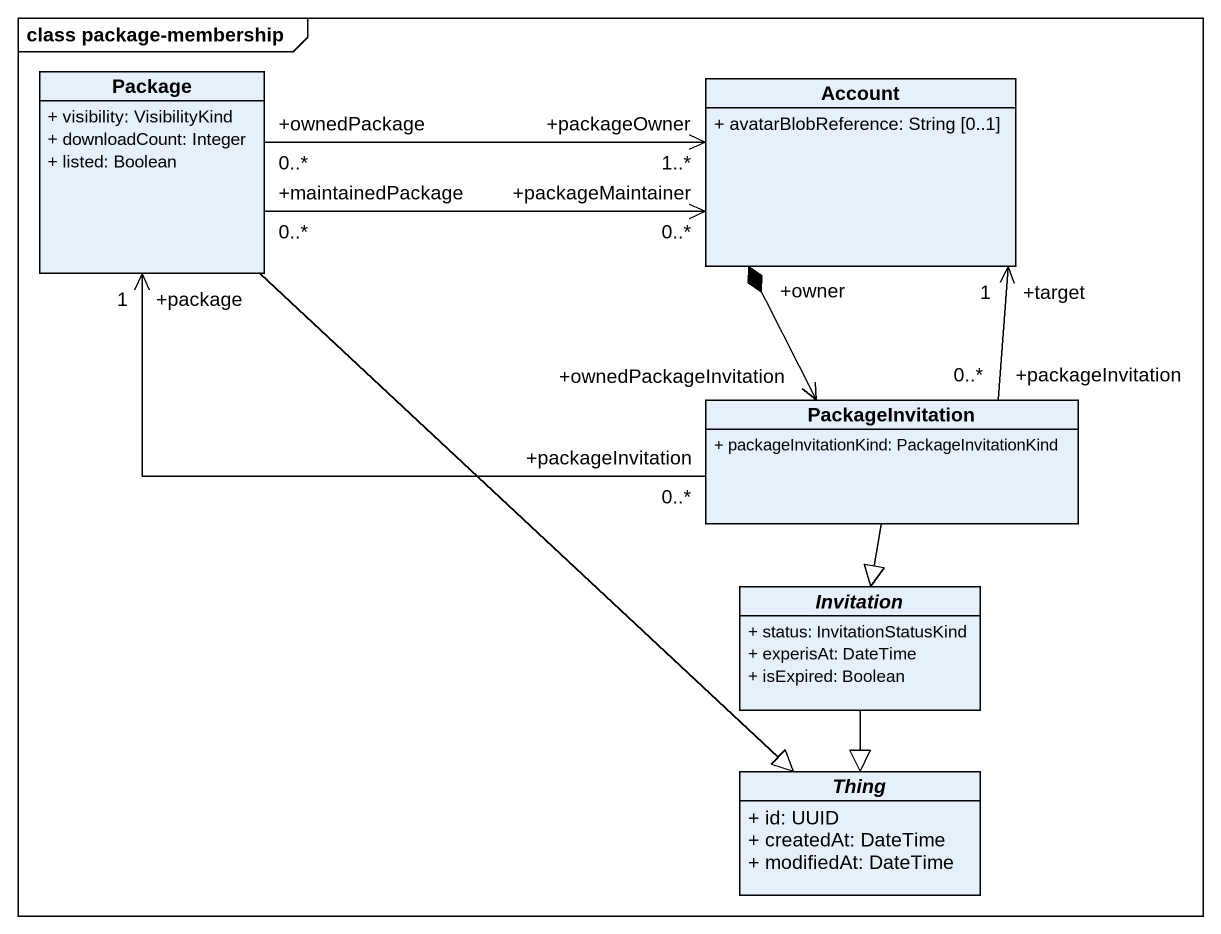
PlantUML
@startuml
mainframe class package-membership
hide circle
hide empty members
skinparam classAttributeIconSize 0
class "Package" as Package_ {
  + visibility: VisibilityKind
  + downloadCount: Integer
  + listed: Boolean
}
class Account {
  + avatarBlobReference: String [0..1]
}
class PackageInvitation {
  + packageInvitationKind: PackageInvitationKind
}
abstract class Invitation {
  + status: InvitationStatusKind
  + experisAt: DateTime
  + isExpired: Boolean
}
abstract class Thing {
  + id: UUID
  + createdAt: DateTime
  + modifiedAt: DateTime
}
Package_ "+ownedPackage\n0..*" -right-> "+packageOwner\n1..*" Account
Package_ "+maintainedPackage\n0..*" -right-> "+packageMaintainer\n0..*" Account
Package_ --|> Thing
Account "+owner" *--> "+ownedPackageInvitation" PackageInvitation
PackageInvitation "+packageInvitation\n0..*" -left-> "+package\n1" Package_
PackageInvitation "+packageInvitation\n0..*" -up-> "+target\n1" Account
PackageInvitation --|> Invitation
Invitation --|> Thing
@enduml
